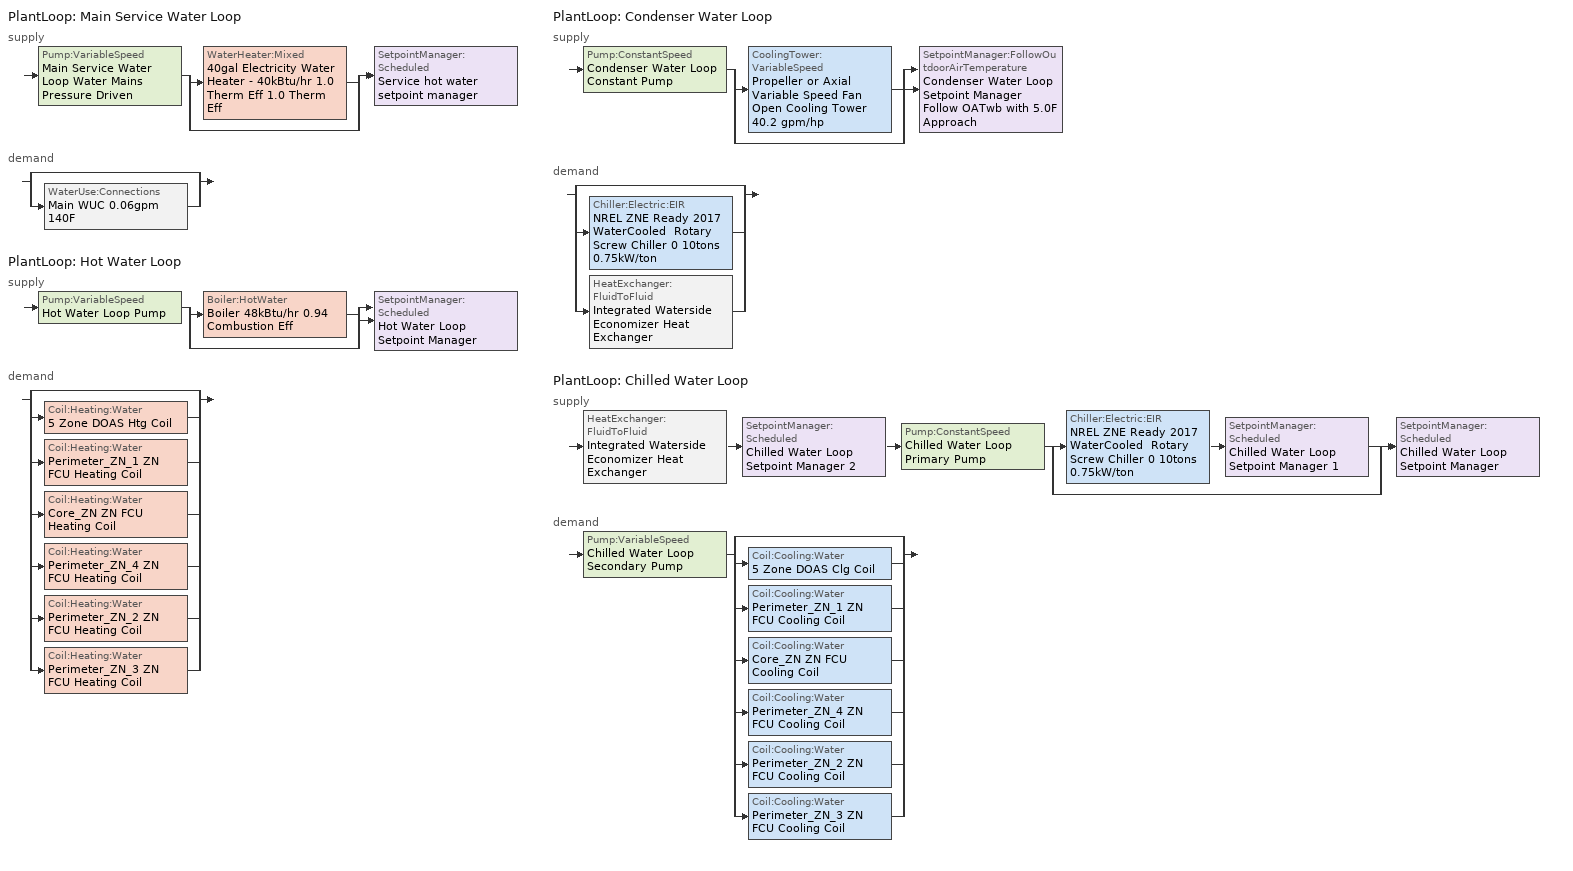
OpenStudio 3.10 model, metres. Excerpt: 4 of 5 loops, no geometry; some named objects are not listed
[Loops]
PlantLoop 'Main Service Water Loop'
 supply: Pump:VariableSpeed 'Main Service Water Loop Water Mains Pressure Driven' > split
  | WaterHeater:Mixed '40gal Electricity Water Heater - 40kBtu/hr 1.0 Therm Eff 1.0 Therm Eff'
  | bypass
  join > SetpointManager:Scheduled 'Service hot water setpoint manager'
 demand: split
  | bypass
  | WaterUse:Connections 'Main WUC 0.06gpm 140F'
PlantLoop 'Hot Water Loop'
 supply: Pump:VariableSpeed 'Hot Water Loop Pump' > split
  | Boiler:HotWater 'Boiler 48kBtu/hr 0.94 Combustion Eff'
  | bypass
  join > SetpointManager:Scheduled 'Hot Water Loop Setpoint Manager'
 demand: split
  | bypass
  | Coil:Heating:Water '5 Zone DOAS Htg Coil'
  | Coil:Heating:Water 'Perimeter_ZN_1 ZN FCU Heating Coil'
  | Coil:Heating:Water 'Core_ZN ZN FCU Heating Coil'
  | Coil:Heating:Water 'Perimeter_ZN_4 ZN FCU Heating Coil'
  | Coil:Heating:Water 'Perimeter_ZN_2 ZN FCU Heating Coil'
  | Coil:Heating:Water 'Perimeter_ZN_3 ZN FCU Heating Coil'
PlantLoop 'Condenser Water Loop'
 supply: Pump:ConstantSpeed 'Condenser Water Loop Constant Pump' > split
  | CoolingTower:VariableSpeed 'Propeller or Axial Variable Speed Fan Open Cooling Tower 40.2 gpm/hp'
  | bypass
  join > SetpointManager:FollowOutdoorAirTemperature 'Condenser Water Loop Setpoint Manager Follow OATwb with 5.0F Approach'
 demand: split
  | bypass
  | Chiller:Electric:EIR 'NREL ZNE Ready 2017 WaterCooled  Rotary Screw Chiller 0 10tons 0.75kW/ton'
  | HeatExchanger:FluidToFluid 'Integrated Waterside Economizer Heat Exchanger'
PlantLoop 'Chilled Water Loop'
 supply: HeatExchanger:FluidToFluid 'Integrated Waterside Economizer Heat Exchanger' > SetpointManager:Scheduled 'Chilled Water Loop Setpoint Manager 2' > Pump:ConstantSpeed 'Chilled Water Loop Primary Pump' > split
  | Chiller:Electric:EIR 'NREL ZNE Ready 2017 WaterCooled  Rotary Screw Chiller 0 10tons 0.75kW/ton' > SetpointManager:Scheduled 'Chilled Water Loop Setpoint Manager 1'
  | bypass
  join > SetpointManager:Scheduled 'Chilled Water Loop Setpoint Manager'
 demand: Pump:VariableSpeed 'Chilled Water Loop Secondary Pump' > split
  | bypass
  | Coil:Cooling:Water '5 Zone DOAS Clg Coil'
  | Coil:Cooling:Water 'Perimeter_ZN_1 ZN FCU Cooling Coil'
  | Coil:Cooling:Water 'Core_ZN ZN FCU Cooling Coil'
  | Coil:Cooling:Water 'Perimeter_ZN_4 ZN FCU Cooling Coil'
  | Coil:Cooling:Water 'Perimeter_ZN_2 ZN FCU Cooling Coil'
  | Coil:Cooling:Water 'Perimeter_ZN_3 ZN FCU Cooling Coil'
[Sizing:Zone]
Core_ZN ZN: Zone Cooling Design Supply Air Temperature Input Method=SupplyAirTemperature; Zone Cooling Design Supply Air Temperature {C}=12.7778; Zone Cooling Design Supply Air Temperature Difference {deltaC}=11.11; Zone Heating Design Supply Air Temperature Input Method=SupplyAirTemperature; Zone Heating Design Supply Air Temperature {C}=40; Zone Heating Design Supply Air Temperature Difference {deltaC}=11.11; Zone Cooling Design Supply Air Humidity Ratio {kg-H2O/kg-air}=0.0085; Zone Heating Design Supply Air Humidity Ratio {kg-H2O/kg-air}=0.008; Cooling Design Air Flow Method=DesignDay; Heating Design Air Flow Method=DesignDay; Heating Maximum Air Flow Fraction=1; Account for Dedicated Outdoor Air System=Yes; Dedicated Outdoor Air System Control Strategy=NeutralSupplyAir; Dedicated Outdoor Air Low Setpoint Temperature for Design {C}=15.5556; Dedicated Outdoor Air High Setpoint Temperature for Design {C}=21.1111; Zone Load Sizing Method=Sensible Load Only No Latent Load; Zone Latent Cooling Design Supply Air Humidity Ratio Input Method=HumidityRatioDifference; Zone Cooling Design Supply Air Humidity Ratio Difference {kgWater/kgDryAir}=0.005; Zone Latent Heating Design Supply Air Humidity Ratio Input Method=HumidityRatioDifference; Zone Humidification Design Supply Air Humidity Ratio Difference {kgWater/kgDryAir}=0.005; Sizing Option=Coincident
[Zone equipment]
Core_ZN ZN: Core_ZN ZN Air Terminal, Core_ZN ZN FCU
[PlantLoop] Glycol Concentration=0; Plant Loop Volume {m3}=Autocalculate; Load Distribution Scheme=Optimal
Name | Maximum Loop Temperature {C} | Minimum Loop Temperature {C} | Fluid Type | Common Pipe Simulation
Main Service Water Loop | 60 | 10
Hot Water Loop |  | 10 | Water
Condenser Water Loop | 80 | 5
Chilled Water Loop | 40 | 1 |  | CommonPipe
[Sizing:Plant]
Name | Loop Type | Design Loop Exit Temperature {C} | Loop Design Temperature Difference {deltaC} | Sizing Option | Zone Timesteps in Averaging Window | Coincident Sizing Factor Mode
Main Service Water Loop | Heating | 60 | 5 | NonCoincident | 1 | None
Hot Water Loop | Heating | 48.8889 | 11.1111 | NonCoincident | 1 | None
Condenser Water Loop | Condenser | 29.4444 | 5.55556 | Coincident | 6 | GlobalCoolingSizingFactor
Chilled Water Loop | Cooling | 6.66667 | 5.61111 | NonCoincident | 1 | None
[SetpointManager:Scheduled] Control Variable=Temperature
Name | Schedule | Setpoint Node or NodeList
Service hot water setpoint manager | Service Water Loop Temp - 140F | Main Service Water Loop Supply Outlet Node
Hot Water Loop Setpoint Manager | Hot Water Loop Temp - 120F | Hot Water Loop Supply Outlet Node
Chilled Water Loop Setpoint Manager | Chilled Water Loop Temp - 44F | Chilled Water Loop Supply Outlet Node
Chilled Water Loop Setpoint Manager 1 | Chilled Water Loop Temp - 44F | NREL ZNE Ready 2017 WaterCooled  Rotary Screw Chiller 0 Supply Outlet Water Node
Chilled Water Loop Setpoint Manager 2 | Chilled Water Loop Temp - 44F
[Pump:VariableSpeed] Coefficient 1 of the Part Load Performance Curve=0; Pump Control Type=Intermittent; Skin Loss Radiative Fraction=0.5; Design Power Sizing Method=PowerPerFlowPerPressure; Design Electric Power per Unit Flow Rate {W/(m3/s)}=348701.1; Design Shaft Power per Unit Flow Rate per Unit Head {W-s/m3-Pa}=1.28205; Design Minimum Flow Rate Fraction=0
Name | Rated Pump Head {Pa} | Motor Efficiency | Coefficient 2 of the Part Load Performance Curve | Coefficient 3 of the Part Load Performance Curve | Coefficient 4 of the Part Load Performance Curve | Fraction of Motor Inefficiencies to Fluid Stream
Main Service Water Loop Water Mains Pressure Driven | 0.001 | 1 | 3.2485 | -4.7443 | 2.5294
Hot Water Loop Pump | 179344 | 0.618812 | 0.0205 | 0.4101 | 0.5753
Chilled Water Loop Secondary Pump | 134508 | 0.703774 | 0.0205 | 0.4101 | 0.5753 | 0
[WaterHeater:Mixed]
40gal Electricity Water Heater - 40kBtu/hr 1.0 Therm Eff 1.0 Therm Eff: Tank Volume {m3}=0.151416; Setpoint Temperature Schedule=Service Water Loop Temp - 140F; Deadband Temperature Difference {deltaC}=2; Maximum Temperature Limit {C}=60; Heater Control Type=Cycle; Heater Maximum Capacity {W}=11722.8; Heater Fuel Type=Electricity; Heater Thermal Efficiency=1; Off Cycle Parasitic Fuel Consumption Rate {W}=571; Off Cycle Parasitic Fuel Type=Electricity; Off Cycle Parasitic Heat Fraction to Tank=0; On Cycle Parasitic Fuel Consumption Rate {W}=571; On Cycle Parasitic Fuel Type=Electricity; On Cycle Parasitic Heat Fraction to Tank=0; Ambient Temperature Indicator=ThermalZone; Ambient Temperature Thermal Zone=Core_ZN ZN; Off Cycle Loss Coefficient to Ambient Temperature {W/K}=1.20802; On Cycle Loss Coefficient to Ambient Temperature {W/K}=1.20802; Use Side Effectiveness=1; Source Side Effectiveness=1; Use Side Design Flow Rate {m3/s}=autosize; Source Side Design Flow Rate {m3/s}=autosize; Indirect Water Heating Recovery Time {hr}=1.5; Source Side Flow Control Mode=IndirectHeatPrimarySetpoint
[WaterHeater:Sizing]
40gal Electricity Water Heater - 40kBtu/hr 1.0 Therm Eff 1.0 Therm Eff: Design Mode=PeakDraw; Time Storage Can Meet Peak Draw {hr}=0.538503; Time for Tank Recovery {hr}=0; Nominal Tank Volume for Autosizing Plant Connections {m3}=1
[WaterUse:Equipment:Definition]
Main 0.06gpm 140F: Peak Flow Rate {m3/s}=4.03777e-06; Target Temperature Schedule=Mixed Water At Faucet Temp - 140F; Sensible Fraction Schedule=Fraction Sensible - 0.2; Latent Fraction Schedule=Fraction Latent - 0.05
[WaterUse:Equipment]
Main Service Water Use 0.06gpm 140F: Water Use Equipment Definition=Main 0.06gpm 140F; Flow Rate Fraction Schedule=OfficeSmall BLDG_SWH_SCH
[WaterUse:Connections]
Main WUC 0.06gpm 140F: Drain Water Heat Exchanger Type=None; Drain Water Heat Exchanger Destination=Plant; Water Use Equipment Name 1=Main Service Water Use 0.06gpm 140F
[EnergyManagementSystem:Program]
SET_ems_Perimeter_ZN_1_Light_EMS_Program: SET ems_Perimeter_ZN_1_LSr_IP=0.093*ems_Perimeter_ZN_1_LSr/113.44999999999999; IF (Business_Sensor <= 0) && (ems_Perimeter_ZN_1_LSr_IP >= 0.02); SET ems_Perimeter_ZN_1_Light1_Actuator = 0.02*113.44999999999999/0.09290304; ELSE; SET ems_Perimeter_ZN_1_Light1_Actuator = NULL; ENDIF
SET_ems_Perimeter_ZN_2_Light_EMS_Program: SET ems_Perimeter_ZN_2_LSr_IP=0.093*ems_Perimeter_ZN_2_LSr/67.30000000000001; IF (Business_Sensor <= 0) && (ems_Perimeter_ZN_2_LSr_IP >= 0.02); SET ems_Perimeter_ZN_2_Light1_Actuator = 0.02*67.30000000000001/0.09290304; ELSE; SET ems_Perimeter_ZN_2_Light1_Actuator = NULL; ENDIF
SET_ems_Perimeter_ZN_3_Light_EMS_Program: SET ems_Perimeter_ZN_3_LSr_IP=0.093*ems_Perimeter_ZN_3_LSr/113.45000000000002; IF (Business_Sensor <= 0) && (ems_Perimeter_ZN_3_LSr_IP >= 0.02); SET ems_Perimeter_ZN_3_Light1_Actuator = 0.02*113.45000000000002/0.09290304; ELSE; SET ems_Perimeter_ZN_3_Light1_Actuator = NULL; ENDIF
SET_ems_Perimeter_ZN_4_Light_EMS_Program: SET ems_Perimeter_ZN_4_LSr_IP=0.093*ems_Perimeter_ZN_4_LSr/67.30000000000001; IF (Business_Sensor <= 0) && (ems_Perimeter_ZN_4_LSr_IP >= 0.02); SET ems_Perimeter_ZN_4_Light1_Actuator = 0.02*67.30000000000001/0.09290304; ELSE; SET ems_Perimeter_ZN_4_Light1_Actuator = NULL; ENDIF
[EnergyManagementSystem:ProgramCallingManager]
SET_ems_Core_ZN_Light_EMS_Program_Manager: AfterPredictorAfterHVACManagers; SET_ems_Core_ZN_Light_EMS_Program
SET_ems_Perimeter_ZN_1_Light_EMS_Program_Manager: AfterPredictorAfterHVACManagers; SET_ems_Perimeter_ZN_1_Light_EMS_Program
SET_ems_Perimeter_ZN_2_Light_EMS_Program_Manager: AfterPredictorAfterHVACManagers; SET_ems_Perimeter_ZN_2_Light_EMS_Program
SET_ems_Perimeter_ZN_3_Light_EMS_Program_Manager: AfterPredictorAfterHVACManagers; SET_ems_Perimeter_ZN_3_Light_EMS_Program
SET_ems_Perimeter_ZN_4_Light_EMS_Program_Manager: AfterPredictorAfterHVACManagers; SET_ems_Perimeter_ZN_4_Light_EMS_Program
[Boiler:HotWater]
Boiler 48kBtu/hr 0.94 Combustion Eff: Fuel Type=NaturalGas; Nominal Thermal Efficiency=0.933; Efficiency Curve Temperature Evaluation Variable=LeavingBoiler; Normalized Boiler Efficiency Curve=Boiler Constant Efficiency Curve; Minimum Part Load Ratio=0; Maximum Part Load Ratio=1.2; Optimum Part Load Ratio=1; Water Outlet Upper Temperature Limit {C}=95; Boiler Flow Mode=LeavingSetpointModulated; On Cycle Parasitic Electric Load {W}=0; Off Cycle Parasitic Fuel Load {W}=0; Sizing Factor=1
[SetpointManager:FollowOutdoorAirTemperature]
Condenser Water Loop Setpoint Manager Follow OATwb with 5.0F Approach: Control Variable=Temperature; Reference Temperature Type=OutdoorAirWetBulb; Offset Temperature Difference {deltaC}=2.77778; Maximum Setpoint Temperature {C}=29.4444; Minimum Setpoint Temperature {C}=5.55556; Setpoint Node or NodeList=Condenser Water Loop Supply Outlet Node
[Pump:ConstantSpeed] Rated Flow Rate {m3/s}=autosize; Rated Power Consumption {W}=autosize; Fraction of Motor Inefficiencies to Fluid Stream=0; Pump Control Type=Intermittent; Design Power Sizing Method=PowerPerFlowPerPressure; Design Electric Power per Unit Flow Rate {W/(m3/s)}=348701.1; Design Shaft Power per Unit Flow Rate per Unit Head {W-s/m3-Pa}=1.28205
Name | Rated Pump Head {Pa} | Motor Efficiency
Condenser Water Loop Constant Pump | 148557 | 0.855
Chilled Water Loop Primary Pump | 44836 | 0.618812
[CoolingTower:VariableSpeed]
Propeller or Axial Variable Speed Fan Open Cooling Tower 40.2 gpm/hp: Model Type=CoolToolsCrossFlow; Design Inlet Air Wet-Bulb Temperature {C}=26.6667; Design Approach Temperature {deltaC}=2.77778; Design Range Temperature {deltaC}=5.55556; Design Water Flow Rate {m3/s}=autosize; Design Air Flow Rate {m3/s}=autosize; Design Fan Power {W}=1252.14; Fan Power Ratio Function of Air Flow Rate Ratio Curve=VSD-TWR-FAN-FPLR; Minimum Air Flow Rate Ratio=0.2; Fraction of Tower Capacity in Free Convection Regime=0.125; Basin Heater Capacity {W/K}=0; Basin Heater Setpoint Temperature {C}=2; Evaporation Loss Mode=SaturatedExit; Evaporation Loss Factor {percent/K}=0.2; Drift Loss Percent {percent}=0.008; Blowdown Calculation Mode=ConcentrationRatio; Blowdown Concentration Ratio=3; Number of Cells=1; Cell Control=MaximalCell; Sizing Factor=1
[Chiller:Electric:EIR]
NREL ZNE Ready 2017 WaterCooled  Rotary Screw Chiller 0 10tons 0.75kW/ton: Reference Capacity {W}=Autosize; Reference COP {W/W}=4.68933; Reference Leaving Chilled Water Temperature {C}=6.66667; Reference Entering Condenser Fluid Temperature {C}=35; Reference Chilled Water Flow Rate {m3/s}=Autosize; Cooling Capacity Function of Temperature Curve=ChlrWtrPosDispPathAAllQRatio_fTchwsTcwsSI; Electric Input to Cooling Output Ratio Function of Temperature Curve=ChlrWtrPosDispPathAAllEIRRatio_fTchwsTcwsSI; Electric Input to Cooling Output Ratio Function of Part Load Ratio Curve=ChlrWtrCentPathAAllEIRRatio_fQRatio; Minimum Part Load Ratio=0.15; Maximum Part Load Ratio=1; Optimum Part Load Ratio=1; Minimum Unloading Ratio=0.25; Condenser Type=WaterCooled; Leaving Chilled Water Lower Temperature Limit {C}=2.22222; Chiller Flow Mode=LeavingSetpointModulated; Design Heat Recovery Water Flow Rate {m3/s}=Autosize; Sizing Factor=1; Basin Heater Setpoint Temperature {C}=10; Condenser Heat Recovery Relative Capacity Fraction=1; Condenser Flow Control=ConstantFlow; Condenser Minimum Flow Fraction=0.2; Thermosiphon Minimum Temperature Difference=0
[Coil:Heating:Water] Availability Schedule=Always On Discrete; Rated Inlet Water Temperature {C}=48.8889; Rated Inlet Air Temperature {C}=16.6; Rated Outlet Water Temperature {C}=37.7778
Name | Rated Outlet Air Temperature {C}
5 Zone DOAS Htg Coil | 32.2
Perimeter_ZN_1 ZN FCU Heating Coil; Core_ZN ZN FCU Heating Coil; Perimeter_ZN_4 ZN FCU Heating Coil; Perimeter_ZN_2 ZN FCU Heating Coil; Perimeter_ZN_3 ZN FCU Heating Coil | 40
[Controller:WaterCoil] Minimum Actuated Flow {m3/s}=0
Name | Water Coil | Action | Controller Convergence Tolerance {deltaC}
5 Zone DOAS Htg Coil Controller | 5 Zone DOAS Htg Coil | Normal | 0.0001
5 Zone DOAS Clg Coil Controller | 5 Zone DOAS Clg Coil | Reverse
Perimeter_ZN_1 ZN FCU Cooling Coil Controller | Perimeter_ZN_1 ZN FCU Cooling Coil | Reverse
Perimeter_ZN_1 ZN FCU Heating Coil Controller | Perimeter_ZN_1 ZN FCU Heating Coil | Normal | 0.1
Core_ZN ZN FCU Cooling Coil Controller | Core_ZN ZN FCU Cooling Coil | Reverse
Core_ZN ZN FCU Heating Coil Controller | Core_ZN ZN FCU Heating Coil | Normal | 0.1
Perimeter_ZN_4 ZN FCU Cooling Coil Controller | Perimeter_ZN_4 ZN FCU Cooling Coil | Reverse
Perimeter_ZN_4 ZN FCU Heating Coil Controller | Perimeter_ZN_4 ZN FCU Heating Coil | Normal | 0.1
Perimeter_ZN_2 ZN FCU Cooling Coil Controller | Perimeter_ZN_2 ZN FCU Cooling Coil | Reverse
Perimeter_ZN_2 ZN FCU Heating Coil Controller | Perimeter_ZN_2 ZN FCU Heating Coil | Normal | 0.1
Perimeter_ZN_3 ZN FCU Cooling Coil Controller | Perimeter_ZN_3 ZN FCU Cooling Coil | Reverse
Perimeter_ZN_3 ZN FCU Heating Coil Controller | Perimeter_ZN_3 ZN FCU Heating Coil | Normal | 0.1
[Coil:Cooling:Water] Availability Schedule=Always On Discrete; Design Inlet Water Temperature {C}=Autosize; Heat Exchanger Configuration=CrossFlow
5 Zone DOAS Clg Coil; Perimeter_ZN_1 ZN FCU Cooling Coil; Core_ZN ZN FCU Cooling Coil; Perimeter_ZN_4 ZN FCU Cooling Coil; Perimeter_ZN_2 ZN FCU Cooling Coil; Perimeter_ZN_3 ZN FCU Cooling Coil
[Fan:OnOff] Availability Schedule=Always On Discrete; Fan Total Efficiency=0.387075; Pressure Rise {Pa}=533.162; Maximum Flow Rate {m3/s}=autosize; Motor Efficiency=0.703774; Motor In Airstream Fraction=1
Name | Fan Power Ratio Function of Speed Ratio Curve | Fan Efficiency Ratio Function of Speed Ratio Curve
Perimeter_ZN_1 ZN Fan Coil fan | Fan On Off Power Curve | Fan On Off Efficiency Curve
Core_ZN ZN Fan Coil fan | Fan On Off Power Curve 1 | Fan On Off Efficiency Curve 1
Perimeter_ZN_4 ZN Fan Coil fan | Fan On Off Power Curve 2 | Fan On Off Efficiency Curve 2
Perimeter_ZN_2 ZN Fan Coil fan | Fan On Off Power Curve 3 | Fan On Off Efficiency Curve 3
Perimeter_ZN_3 ZN Fan Coil fan | Fan On Off Power Curve 4 | Fan On Off Efficiency Curve 4
[ZoneHVAC:FourPipeFanCoil] Availability Schedule=Always On Discrete; Capacity Control Method=CyclingFan; Maximum Supply Air Flow Rate {m3/s}=autosize; Maximum Outdoor Air Flow Rate {m3/s}=0; Maximum Cold Water Flow Rate {m3/s}=autosize; Maximum Hot Water Flow Rate {m3/s}=autosize; Minimum Supply Air Temperature in Cooling Mode {C}=autosize; Maximum Supply Air Temperature in Heating Mode {C}=autosize
Name | Supply Air Fan | Cooling Coil | Heating Coil
Perimeter_ZN_1 ZN FCU | Perimeter_ZN_1 ZN Fan Coil fan | Perimeter_ZN_1 ZN FCU Cooling Coil | Perimeter_ZN_1 ZN FCU Heating Coil
Core_ZN ZN FCU | Core_ZN ZN Fan Coil fan | Core_ZN ZN FCU Cooling Coil | Core_ZN ZN FCU Heating Coil
Perimeter_ZN_4 ZN FCU | Perimeter_ZN_4 ZN Fan Coil fan | Perimeter_ZN_4 ZN FCU Cooling Coil | Perimeter_ZN_4 ZN FCU Heating Coil
Perimeter_ZN_2 ZN FCU | Perimeter_ZN_2 ZN Fan Coil fan | Perimeter_ZN_2 ZN FCU Cooling Coil | Perimeter_ZN_2 ZN FCU Heating Coil
Perimeter_ZN_3 ZN FCU | Perimeter_ZN_3 ZN Fan Coil fan | Perimeter_ZN_3 ZN FCU Cooling Coil | Perimeter_ZN_3 ZN FCU Heating Coil
[HeatExchanger:FluidToFluid]
Integrated Waterside Economizer Heat Exchanger: Availability Schedule=Always On Discrete; Loop Demand Side Design Flow Rate {m3/s}=autosize; Loop Supply Side Design Flow Rate {m3/s}=autosize; Heat Exchange Model Type=CounterFlow; Heat Exchanger U-Factor Times Area Value {W/K}=autosize; Control Type=CoolingDifferentialOnOff; Minimum Temperature Difference to Activate Heat Exchanger {deltaC}=0; Heat Transfer Metering End Use Type=FreeCooling; Component Override Cooling Control Temperature Mode=Loop; Sizing Factor=1; Operation Minimum Temperature Limit {C}=1.66667; Operation Maximum Temperature Limit {C}=22.2222
[Schedule:Constant]
Always On Discrete: Value=1
[Schedule:Ruleset]
Service Water Loop Temp - 140F: Default Day Schedule=Service Water Loop Temp - 140F Default
OfficeSmall BLDG_SWH_SCH: Default Day Schedule=OfficeSmall BLDG_SWH_SCH Default; Summer Design Day Schedule=OfficeSmall BLDG_SWH_SCH Summer Design Day; Winter Design Day Schedule=OfficeSmall BLDG_SWH_SCH Winter Design Day
Fraction Sensible - 0.2: Default Day Schedule=Fraction Sensible - 0.2 Default
Fraction Latent - 0.05: Default Day Schedule=Fraction Latent - 0.05 Default
Mixed Water At Faucet Temp - 140F: Default Day Schedule=Mixed Water At Faucet Temp - 140F Default
Hot Water Loop Temp - 120F: Default Day Schedule=Hot Water Loop Temp - 120F Default
Chilled Water Loop Temp - 44F: Default Day Schedule=Chilled Water Loop Temp - 44F Default
[Schedule:Day]
Service Water Loop Temp - 140F Default; Mixed Water At Faucet Temp - 140F Default: 24, 0, 60
OfficeSmall BLDG_SWH_SCH Default: No, 24, 0, 0
OfficeSmall BLDG_SWH_SCH Winter Design Day; OfficeSmall BLDG_SWH_SCH Summer Design Day; OfficeSmall BLDG_SWH_SCH WntrDsn|SmrDsn|Wkdy Day: No, 7, 0, 0, 8, 0, 0.27, 9, 0, 0.55, 11, 0, 0.64, 12, 0, 0.82, 13, 0, 1, 14, 0, 0.91, 16, 0, 0.55, 17, 0, 0.73, 19, 0, 0.37, 20, 0, 0.18, 21, 0, 0.27, 22, 0, 0.09, 24, 0, 0
Fraction Sensible - 0.2 Default: 24, 0, 0.2
Fraction Latent - 0.05 Default: 24, 0, 0.05
Hot Water Loop Temp - 120F Default: 24, 0, 48.8889
Chilled Water Loop Temp - 44F Default: 24, 0, 6.66667
[Schedule:Rule]
Schedule Rule 14: Schedule Ruleset=OfficeSmall BLDG_SWH_SCH; Rule Order=0; Day Schedule=OfficeSmall BLDG_SWH_SCH WntrDsn|SmrDsn|Wkdy Day; Apply Monday=Yes; Apply Tuesday=Yes; Apply Wednesday=Yes; Apply Thursday=Yes; Apply Friday=Yes; Date Specification Type=DateRange; Start Month=1; Start Day=1; End Month=12; End Day=31
[Curve:Cubic] Minimum Value of x=0; Maximum Value of x=1
Name | Coefficient1 Constant | Coefficient2 x | Coefficient3 x**2 | Coefficient4 x**3
VSD-TWR-FAN-FPLR | 0.331629 | -0.885676 | 0.605565 | 0.948482
Fan On Off Efficiency Curve; Fan On Off Efficiency Curve 1; Fan On Off Efficiency Curve 2; Fan On Off Efficiency Curve 3; Fan On Off Efficiency Curve 4; Boiler Constant Efficiency Curve | 1 | 0 | 0 | 0
[Curve:Biquadratic] Minimum Value of x=4.44; Maximum Value of x=12.22; Minimum Value of y=15.56; Maximum Value of y=29.44
Name | Coefficient1 Constant | Coefficient2 x | Coefficient3 x**2 | Coefficient4 y | Coefficient5 y**2 | Coefficient6 x*y | Minimum Curve Output | Maximum Curve Output
ChlrWtrPosDispPathAAllQRatio_fTchwsTcwsSI | 0.96744 | 0.037082 | 0.000434 | -0.005837 | -4.9e-05 | -0.000274 | 0.89 | 1.33
ChlrWtrPosDispPathAAllEIRRatio_fTchwsTcwsSI | 0.665307 | -0.009339 | 0.000483 | 0.009492 | 0.000544 | -0.000864 | 0.74 | 1.27
[Curve:Quadratic]
ChlrWtrCentPathAAllEIRRatio_fQRatio: Coefficient1 Constant=0.222149; Coefficient2 x=0.503156; Coefficient3 x**2=0.256905; Minimum Value of x=0.1; Maximum Value of x=1; Minimum Curve Output=0.28
[Curve:Exponent] Coefficient1 Constant=1; Coefficient2 Constant=0; Coefficient3 Constant=0; Minimum Value of x=0; Maximum Value of x=1
Fan On Off Power Curve; Fan On Off Power Curve 1; Fan On Off Power Curve 2; Fan On Off Power Curve 3; Fan On Off Power Curve 4
